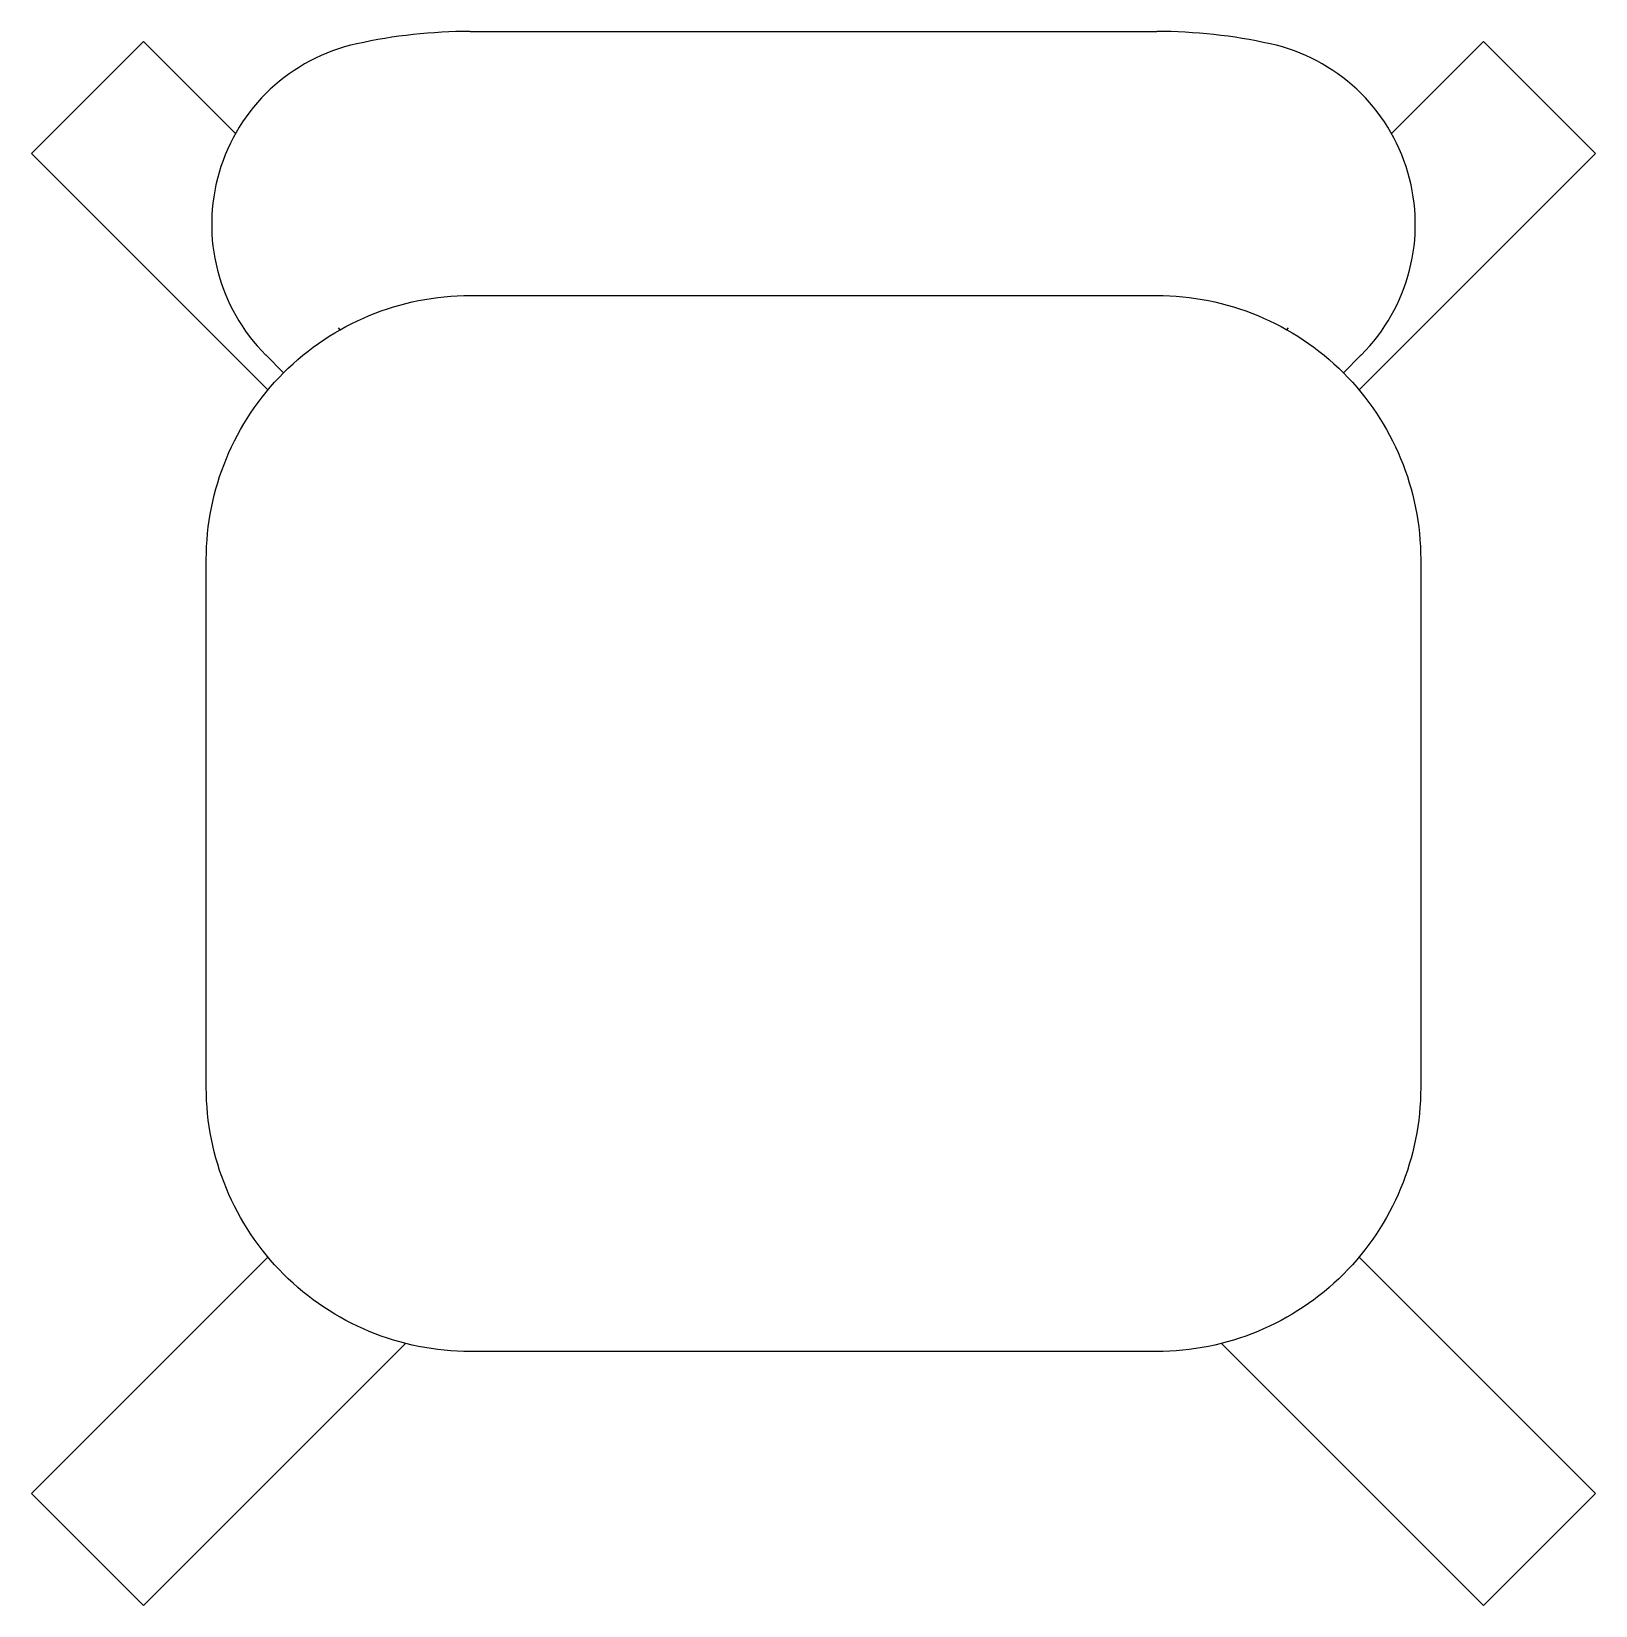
# Model space of a CAD drawing. Header units: metres. Extents: x -0.296 to 0.296, y -0.3 to 0.296.
import ezdxf

# ---------------------------------------------------------------- set-up
doc = ezdxf.new("R2010")
doc.units = ezdxf.units.M

msp = doc.modelspace()

# ---------------------------------------------------------------- linework, layer by layer
for p, q in [((-0.25407, 0.29224), (-0.2965, 0.24981)), ((-0.25407, 0.29224), (-0.21921, 0.25738)), ((-0.13028, 0.29603), (0.12972, 0.29603)), ((0.2535, 0.29224), (0.21864, 0.25738)), ((0.29593, 0.24981), (0.2535, 0.29224)), ((-0.2965, 0.24981), (-0.20693, 0.16025)), ((0.29593, 0.24981), (0.20637, 0.16025)), ((-0.17962, 0.18301), (-0.18019, 0.18377)), ((0.17905, 0.18301), (0.17963, 0.18377)), ((-0.20099, 0.16674), (-0.20774, 0.17349)), ((0.20043, 0.16674), (0.20718, 0.17349)), ((-0.20693, -0.1682), (-0.2965, -0.25776)), ((0.20637, -0.1682), (0.29593, -0.25776)), ((-0.1548, -0.20092), (-0.25407, -0.30019)), ((0.15424, -0.20092), (0.2535, -0.30019)), ((-0.2965, -0.25776), (-0.25407, -0.30019)), ((0.2535, -0.30019), (0.29593, -0.25776))]:
    msp.add_line(p, q)
msp.add_lwpolyline([(-0.23028, -0.10397), (-0.23028, 0.09603, -0.414214), (-0.13028, 0.19603), (0.12972, 0.19603, -0.414214), (0.22972, 0.09603), (0.22972, -0.10397, -0.414214), (0.12972, -0.20397), (-0.13028, -0.20397, -0.414214)], format="xyb", close=True)
for centre, radius, start, end in [((-0.13028, 0.09603), 0.2, 90, 102.42103), ((0.12972, 0.09603), 0.2, 77.57897, 90), ((-0.15825, 0.22298), 0.07, 102.42103, 225), ((0.15768, 0.22298), 0.07, 315, 77.57897)]:
    msp.add_arc(centre, radius, start, end)

doc.saveas('drawing.dxf')
